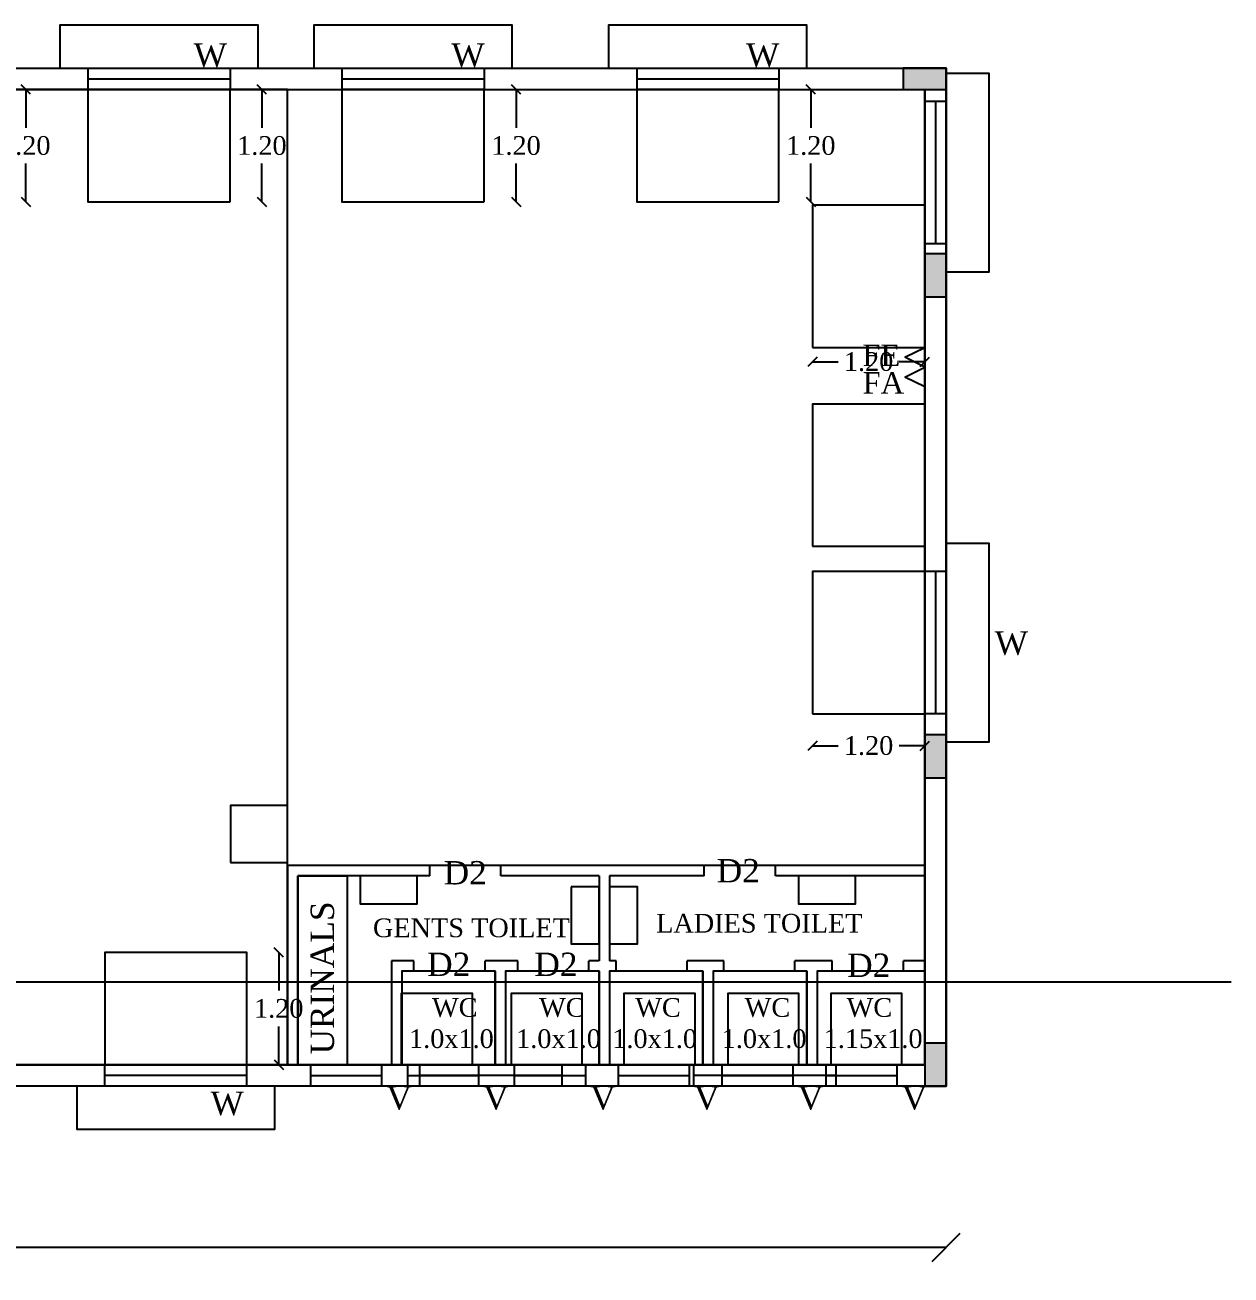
# Model space of a CAD drawing. Header units: metres. Extents: x 16174 to 16363, y 1100 to 1191.
# Drawn here: x 16293.26 to 16306.16, y 1106.2 to 1119.56 of the extents above; entities that cross this region are included whole.
import ezdxf
from ezdxf.lldxf.tags import DXFTag

# ---------------------------------------------------------------- set-up
doc = ezdxf.new("R2010")
doc.units = ezdxf.units.M
doc.header["$MEASUREMENT"] = 0
for name, color, linetype in [('BLK_1_FLR_1_BLT_UP_AREA', 20, 'Continuous'), ('BLK_1_FLR_1_DRINKING_WATER', 7, 'Continuous'), ('BLK_1_FLR_1_REGULAR_ROOM_2', 7, 'Continuous'), ('BLK_1_FLR_1_REGULAR_ROOM_3', 7, 'Continuous'), ('BLK_1_FLR_1_ROOF_AREA', 7, 'Continuous'), ('BLK_1_FLR_1_ROOM_2_LIGHT_VENTILATION_1', 7, 'Continuous'), ('BLK_1_FLR_1_ROOM_3_LIGHT_VENTILATION_1', 7, 'Continuous'), ('BLK_1_FLR_1_SP_WC', 7, 'Continuous'), ('BLK_1_FLR_1_URINAL', 7, 'Continuous'), ('BLK_1_FLR_1_WASH', 7, 'Continuous'), ('BLK_1_FLR_1_WATER_CLOSET', 7, 'Continuous'), ('TOILET_VENTILATION', 7, 'Continuous')]:
    doc.layers.add(name, color=color, linetype=linetype)
doc.styles.add('Romand', font='times.ttf', dxfattribs={"height": 0.5})
doc.styles.get("Standard").update_dxf_attribs({"font": 'times.ttf'})
tags = doc.linetypes.add('HIDDEN', pattern=[0.375, 0.25, -0.125]).pattern_tags.tags
tags[6:7] = [DXFTag(74, 4), DXFTag(75, 0), DXFTag(340, '0'), DXFTag(46, 1.0), DXFTag(50, 0.0), DXFTag(44, 0.0), DXFTag(45, 0.0)]
tags[4:5] = [DXFTag(74, 4), DXFTag(75, 0), DXFTag(340, '0'), DXFTag(46, 1.0), DXFTag(50, 0.0), DXFTag(44, 0.0), DXFTag(45, 0.0)]
doc.dimstyles.new('23', dxfattribs={"dimtxt": 0.45, "dimasz": 0.3, "dimexe": 0.18, "dimexo": 0.0625, "dimgap": 0.09, "dimtad": 0, "dimtih": 1, "dimtoh": 1, "dimzin": 0, "dimdsep": 46, "dimtxsty": 'Standard', "dimblk": 'OBLIQUE', "dimcen": 0.09, "dimse1": 1, "dimse2": 1, "dimadec": 0, "dimazin": 0, "dimtfac": 1, "dimtofl": 0, "dimtmove": 0, "dimatfit": 3, "dimfxl": 0, "dimtolj": 1, "dimtzin": 0, "dimarcsym": 0})

# ---------------------------------------------------------------- blocks, each defined once
blk = doc.blocks.new('_Oblique')
at = {"color": 0, "linetype": 'ByBlock', "lineweight": -2}
blk.add_line((-0.5, -0.5), (0.5, 0.5), dxfattribs=at)
blk = doc.blocks.new('*D77')
at = {"color": 0, "lineweight": -2}
for p, q in [((16264.62, 1106.492), (16283.056, 1106.492)), ((16303.112, 1106.492), (16284.675, 1106.492))]:
    blk.add_line(p, q, dxfattribs=at)
at = {"layer": 'Defpoints', "color": 0}
for p in [(16264.62, 1108.215), (16303.112, 1108.215), (16303.112, 1106.492)]:
    blk.add_point(p, dxfattribs=at)
at = {"color": 0, "lineweight": -2, "xscale": 0.3, "yscale": 0.3, "zscale": 0.3, "rotation": 180}
blk.add_blockref('_Oblique', (16264.62, 1106.492), dxfattribs=at)
at = {"color": 0, "lineweight": -2, "xscale": 0.3, "yscale": 0.3, "zscale": 0.3}
blk.add_blockref('_Oblique', (16303.112, 1106.492), dxfattribs=at)
at = {"color": 0, "insert": (16283.866, 1106.492), "char_height": 0.45, "attachment_point": 5}
blk.add_mtext('\\A1;38.49', dxfattribs=at)
blk = doc.blocks.new('*D96')
at = {"layer": 'BLK_1_FLR_1_ROOM_2_LIGHT_VENTILATION_1', "color": 0, "lineweight": -2}
for p, q in [((16293.272, 1118.87), (16293.272, 1118.462)), ((16293.272, 1117.67), (16293.272, 1118.078))]:
    blk.add_line(p, q, dxfattribs=at)
at = {"layer": 'Defpoints', "color": 0}
for p in [(16292.931, 1118.87), (16293.272, 1118.87), (16292.931, 1117.67)]:
    blk.add_point(p, dxfattribs=at)
at = {"layer": 'BLK_1_FLR_1_ROOM_2_LIGHT_VENTILATION_1', "color": 0, "lineweight": -2, "xscale": 0.1, "yscale": 0.1, "zscale": 0.1}
for p, rotation in [((16293.272, 1118.87), 90), ((16293.272, 1117.67), 270)]:
    blk.add_blockref('_Oblique', p, dxfattribs=dict(at, rotation=rotation))
at = {"layer": 'BLK_1_FLR_1_ROOM_2_LIGHT_VENTILATION_1', "color": 0, "insert": (16293.272, 1118.27), "char_height": 0.2, "attachment_point": 5}
blk.add_mtext('\\A1;1.20', dxfattribs=at)
blk = doc.blocks.new('*D97')
at = {"layer": 'BLK_1_FLR_1_ROOM_3_LIGHT_VENTILATION_1', "color": 0, "lineweight": -2}
for p, q in [((16298.513, 1118.87), (16298.513, 1118.462)), ((16298.513, 1117.67), (16298.513, 1118.078))]:
    blk.add_line(p, q, dxfattribs=at)
at = {"layer": 'Defpoints', "color": 0}
for p in [(16298.172, 1118.87), (16298.513, 1118.87), (16298.172, 1117.67)]:
    blk.add_point(p, dxfattribs=at)
at = {"layer": 'BLK_1_FLR_1_ROOM_3_LIGHT_VENTILATION_1', "color": 0, "lineweight": -2, "xscale": 0.1, "yscale": 0.1, "zscale": 0.1}
for p, rotation in [((16298.513, 1118.87), 90), ((16298.513, 1117.67), 270)]:
    blk.add_blockref('_Oblique', p, dxfattribs=dict(at, rotation=rotation))
at = {"layer": 'BLK_1_FLR_1_ROOM_3_LIGHT_VENTILATION_1', "color": 0, "insert": (16298.513, 1118.27), "char_height": 0.2, "attachment_point": 5}
blk.add_mtext('\\A1;1.20', dxfattribs=at)
blk = doc.blocks.new('*D98')
at = {"layer": 'BLK_1_FLR_1_ROOM_3_LIGHT_VENTILATION_1', "color": 0, "lineweight": -2}
for p, q in [((16301.664, 1118.87), (16301.664, 1118.462)), ((16301.664, 1117.67), (16301.664, 1118.078))]:
    blk.add_line(p, q, dxfattribs=at)
at = {"layer": 'Defpoints', "color": 0}
for p in [(16301.323, 1118.87), (16301.664, 1118.87), (16301.323, 1117.67)]:
    blk.add_point(p, dxfattribs=at)
at = {"layer": 'BLK_1_FLR_1_ROOM_3_LIGHT_VENTILATION_1', "color": 0, "lineweight": -2, "xscale": 0.1, "yscale": 0.1, "zscale": 0.1}
for p, rotation in [((16301.664, 1118.87), 90), ((16301.664, 1117.67), 270)]:
    blk.add_blockref('_Oblique', p, dxfattribs=dict(at, rotation=rotation))
at = {"layer": 'BLK_1_FLR_1_ROOM_3_LIGHT_VENTILATION_1', "color": 0, "insert": (16301.664, 1118.27), "char_height": 0.2, "attachment_point": 5}
blk.add_mtext('\\A1;1.20', dxfattribs=at)
blk = doc.blocks.new('*D99')
at = {"layer": 'BLK_1_FLR_1_ROOM_3_LIGHT_VENTILATION_1', "color": 0, "lineweight": -2}
for p, q in [((16301.682, 1111.855), (16301.956, 1111.855)), ((16302.882, 1111.855), (16302.608, 1111.855))]:
    blk.add_line(p, q, dxfattribs=at)
at = {"layer": 'Defpoints', "color": 0}
for p in [(16301.682, 1112.196), (16302.882, 1112.196), (16302.882, 1111.855)]:
    blk.add_point(p, dxfattribs=at)
at = {"layer": 'BLK_1_FLR_1_ROOM_3_LIGHT_VENTILATION_1', "color": 0, "lineweight": -2, "xscale": 0.1, "yscale": 0.1, "zscale": 0.1, "rotation": 180}
blk.add_blockref('_Oblique', (16301.682, 1111.855), dxfattribs=at)
at = {"layer": 'BLK_1_FLR_1_ROOM_3_LIGHT_VENTILATION_1', "color": 0, "lineweight": -2, "xscale": 0.1, "yscale": 0.1, "zscale": 0.1}
blk.add_blockref('_Oblique', (16302.882, 1111.855), dxfattribs=at)
at = {"layer": 'BLK_1_FLR_1_ROOM_3_LIGHT_VENTILATION_1', "color": 0, "insert": (16302.282, 1111.855), "char_height": 0.2, "attachment_point": 5}
blk.add_mtext('\\A1;1.20', dxfattribs=at)
blk = doc.blocks.new('*D106')
at = {"layer": 'BLK_1_FLR_1_ROOM_2_LIGHT_VENTILATION_1', "color": 0, "lineweight": -2}
for p, q in [((16295.976, 1109.645), (16295.976, 1109.237)), ((16295.976, 1108.445), (16295.976, 1108.853))]:
    blk.add_line(p, q, dxfattribs=at)
at = {"layer": 'Defpoints', "color": 0}
for p in [(16295.636, 1109.645), (16295.976, 1109.645), (16295.636, 1108.445)]:
    blk.add_point(p, dxfattribs=at)
at = {"layer": 'BLK_1_FLR_1_ROOM_2_LIGHT_VENTILATION_1', "color": 0, "lineweight": -2, "xscale": 0.1, "yscale": 0.1, "zscale": 0.1}
for p, rotation in [((16295.976, 1109.645), 90), ((16295.976, 1108.445), 270)]:
    blk.add_blockref('_Oblique', p, dxfattribs=dict(at, rotation=rotation))
at = {"layer": 'BLK_1_FLR_1_ROOM_2_LIGHT_VENTILATION_1', "color": 0, "insert": (16295.976, 1109.045), "char_height": 0.2, "attachment_point": 5}
blk.add_mtext('\\A1;1.20', dxfattribs=at)
blk = doc.blocks.new('*D174')
at = {"layer": 'BLK_1_FLR_1_ROOM_3_LIGHT_VENTILATION_1', "color": 0, "lineweight": -2}
for p, q in [((16301.682, 1115.96), (16301.956, 1115.96)), ((16302.882, 1115.96), (16302.608, 1115.96))]:
    blk.add_line(p, q, dxfattribs=at)
at = {"layer": 'Defpoints', "color": 0}
for p in [(16301.682, 1116.3), (16302.882, 1116.3), (16302.882, 1115.96)]:
    blk.add_point(p, dxfattribs=at)
at = {"layer": 'BLK_1_FLR_1_ROOM_3_LIGHT_VENTILATION_1', "color": 0, "lineweight": -2, "xscale": 0.1, "yscale": 0.1, "zscale": 0.1, "rotation": 180}
blk.add_blockref('_Oblique', (16301.682, 1115.96), dxfattribs=at)
at = {"layer": 'BLK_1_FLR_1_ROOM_3_LIGHT_VENTILATION_1', "color": 0, "lineweight": -2, "xscale": 0.1, "yscale": 0.1, "zscale": 0.1}
blk.add_blockref('_Oblique', (16302.882, 1115.96), dxfattribs=at)
at = {"layer": 'BLK_1_FLR_1_ROOM_3_LIGHT_VENTILATION_1', "color": 0, "insert": (16302.282, 1115.96), "char_height": 0.2, "attachment_point": 5}
blk.add_mtext('\\A1;1.20', dxfattribs=at)
blk = doc.blocks.new('*D175')
at = {"layer": 'BLK_1_FLR_1_ROOM_2_LIGHT_VENTILATION_1', "color": 0, "lineweight": -2}
for p, q in [((16295.796, 1118.87), (16295.796, 1118.462)), ((16295.796, 1117.67), (16295.796, 1118.078))]:
    blk.add_line(p, q, dxfattribs=at)
at = {"layer": 'Defpoints', "color": 0}
for p in [(16295.456, 1118.87), (16295.796, 1118.87), (16295.456, 1117.67)]:
    blk.add_point(p, dxfattribs=at)
at = {"layer": 'BLK_1_FLR_1_ROOM_2_LIGHT_VENTILATION_1', "color": 0, "lineweight": -2, "xscale": 0.1, "yscale": 0.1, "zscale": 0.1}
for p, rotation in [((16295.796, 1118.87), 90), ((16295.796, 1117.67), 270)]:
    blk.add_blockref('_Oblique', p, dxfattribs=dict(at, rotation=rotation))
at = {"layer": 'BLK_1_FLR_1_ROOM_2_LIGHT_VENTILATION_1', "color": 0, "insert": (16295.796, 1118.27), "char_height": 0.2, "attachment_point": 5}
blk.add_mtext('\\A1;1.20', dxfattribs=at)

msp = doc.modelspace()

# ---------------------------------------------------------------- hatches: boundary and pattern name
h = msp.add_hatch(color=256)
h.dxf.hatch_style = 1
h.paths.add_polyline_path([(16303.112, 1119.1), (16302.652, 1119.1), (16302.652, 1118.87), (16303.112, 1118.87)])
h = msp.add_hatch(color=256)
h.dxf.hatch_style = 1
h.paths.add_polyline_path([(16303.112, 1117.114), (16302.882, 1117.114), (16302.882, 1116.654), (16303.112, 1116.654)])
h = msp.add_hatch(color=256)
h.dxf.hatch_style = 1
h.paths.add_polyline_path([(16303.112, 1111.973), (16302.882, 1111.973), (16302.882, 1111.513), (16303.112, 1111.513)])
h = msp.add_hatch(color=256)
h.dxf.hatch_style = 1
h.paths.add_polyline_path([(16303.112, 1108.675), (16302.882, 1108.675), (16302.882, 1108.215), (16303.112, 1108.215)])

# ---------------------------------------------------------------- linework, layer by layer
for p, q in [((16293.936, 1119.1), (16293.936, 1118.87)), ((16295.456, 1119.1), (16295.456, 1118.87)), ((16296.652, 1119.1), (16296.652, 1118.87)), ((16298.172, 1119.1), (16298.172, 1118.87)), ((16299.803, 1119.1), (16299.803, 1118.87)), ((16301.323, 1119.1), (16301.323, 1118.87)), ((16293.936, 1118.985), (16295.456, 1118.985)), ((16296.652, 1118.985), (16298.172, 1118.985)), ((16299.803, 1118.985), (16301.323, 1118.985)), ((16303.112, 1108.215), (16303.112, 1119.018)), ((16296.071, 1118.87), (16264.85, 1118.87)), ((16302.882, 1108.445), (16302.882, 1118.87)), ((16303.112, 1118.742), (16302.882, 1118.742)), ((16302.997, 1118.742), (16302.997, 1117.222)), ((16303.112, 1117.222), (16302.889, 1117.222)), ((16303.112, 1113.716), (16302.882, 1113.716)), ((16302.997, 1113.716), (16302.997, 1112.196)), ((16303.112, 1112.196), (16302.882, 1112.196)), ((16297.59, 1110.575), (16296.071, 1110.575)), ((16296.071, 1110.575), (16296.071, 1108.445)), ((16297.59, 1110.465), (16297.59, 1110.575)), ((16300.526, 1110.575), (16298.35, 1110.575)), ((16298.35, 1110.465), (16298.35, 1110.575)), ((16300.526, 1110.465), (16300.526, 1110.575)), ((16302.882, 1110.575), (16301.286, 1110.575)), ((16301.286, 1110.465), (16301.286, 1110.575)), ((16297.59, 1110.465), (16296.181, 1110.465)), ((16296.181, 1110.465), (16296.181, 1108.445)), ((16299.401, 1110.465), (16298.35, 1110.465)), ((16299.401, 1110.465), (16299.401, 1109.555)), ((16300.526, 1110.465), (16299.511, 1110.465)), ((16299.511, 1110.465), (16299.511, 1109.555)), ((16302.882, 1110.465), (16301.286, 1110.465)), ((16296.709, 1109.831), (16296.709, 1108.445)), ((16297.422, 1109.555), (16297.181, 1109.555)), ((16297.181, 1109.555), (16297.181, 1108.445)), ((16297.422, 1109.445), (16297.291, 1109.445)), ((16297.291, 1109.445), (16297.291, 1108.445)), ((16297.422, 1109.445), (16297.422, 1109.555)), ((16298.532, 1109.555), (16298.182, 1109.555)), ((16298.182, 1109.445), (16298.182, 1109.555)), ((16298.291, 1109.445), (16298.182, 1109.445)), ((16298.291, 1109.445), (16298.291, 1108.445)), ((16298.532, 1109.445), (16298.401, 1109.445)), ((16298.401, 1109.445), (16298.401, 1108.445)), ((16298.532, 1109.445), (16298.532, 1109.555)), ((16299.401, 1109.555), (16299.292, 1109.555)), ((16299.292, 1109.445), (16299.292, 1109.555)), ((16299.401, 1109.445), (16299.292, 1109.445)), ((16299.401, 1109.445), (16299.401, 1108.445)), ((16299.583, 1109.555), (16299.511, 1109.555)), ((16299.583, 1109.445), (16299.511, 1109.445)), ((16299.511, 1109.445), (16299.511, 1108.445)), ((16299.583, 1109.445), (16299.583, 1109.555)), ((16300.735, 1109.555), (16300.343, 1109.555)), ((16300.343, 1109.445), (16300.343, 1109.555)), ((16300.511, 1109.445), (16300.343, 1109.445)), ((16300.511, 1109.445), (16300.511, 1108.445)), ((16300.735, 1109.445), (16300.621, 1109.445)), ((16300.621, 1109.445), (16300.621, 1108.445)), ((16300.735, 1109.445), (16300.735, 1109.555)), ((16301.894, 1109.555), (16301.495, 1109.555)), ((16301.495, 1109.445), (16301.495, 1109.555)), ((16301.621, 1109.445), (16301.495, 1109.445)), ((16301.621, 1109.445), (16301.621, 1108.445)), ((16301.894, 1109.445), (16301.731, 1109.445)), ((16301.731, 1109.445), (16301.731, 1108.445)), ((16301.894, 1109.445), (16301.894, 1109.555)), ((16302.882, 1109.555), (16302.654, 1109.555)), ((16302.654, 1109.445), (16302.654, 1109.555)), ((16302.882, 1109.445), (16302.654, 1109.445)), ((16273.67, 1108.445), (16302.882, 1108.445)), ((16294.116, 1108.215), (16294.116, 1108.445)), ((16295.636, 1108.215), (16295.636, 1108.445)), ((16297.181, 1108.445), (16296.181, 1108.445)), ((16296.314, 1108.445), (16296.314, 1108.215)), ((16297.074, 1108.445), (16297.074, 1108.215)), ((16298.291, 1108.445), (16297.291, 1108.445)), ((16297.351, 1108.445), (16297.351, 1108.215)), ((16297.486, 1108.215), (16297.486, 1108.445)), ((16298.111, 1108.445), (16298.111, 1108.215)), ((16299.401, 1108.445), (16298.401, 1108.445)), ((16298.494, 1108.445), (16298.494, 1108.215)), ((16299.006, 1108.215), (16299.006, 1108.445)), ((16299.254, 1108.445), (16299.254, 1108.215)), ((16300.511, 1108.445), (16299.511, 1108.445)), ((16299.604, 1108.445), (16299.604, 1108.215)), ((16300.364, 1108.445), (16300.364, 1108.215)), ((16300.415, 1108.215), (16300.415, 1108.445)), ((16301.621, 1108.445), (16300.621, 1108.445)), ((16300.714, 1108.445), (16300.714, 1108.215)), ((16301.474, 1108.445), (16301.474, 1108.215)), ((16302.882, 1108.445), (16301.731, 1108.445)), ((16301.824, 1108.445), (16301.824, 1108.215)), ((16301.935, 1108.215), (16301.935, 1108.445)), ((16302.584, 1108.445), (16302.584, 1108.215)), ((16295.636, 1108.33), (16294.116, 1108.33)), ((16296.314, 1108.33), (16297.074, 1108.33)), ((16297.351, 1108.33), (16298.111, 1108.33)), ((16299.006, 1108.33), (16297.486, 1108.33)), ((16298.494, 1108.33), (16299.254, 1108.33)), ((16299.604, 1108.33), (16300.364, 1108.33)), ((16301.935, 1108.33), (16300.415, 1108.33)), ((16300.714, 1108.33), (16301.474, 1108.33)), ((16301.824, 1108.33), (16302.584, 1108.33))]:
    msp.add_line(p, q)
at = {"linetype": 'HIDDEN'}
msp.add_line((16263.06, 1109.329), (16306.157, 1109.329), dxfattribs=at)
for points in [[(16295.456, 1119.1), (16295.756, 1119.1), (16295.756, 1119.56), (16293.636, 1119.56), (16293.636, 1119.1), (16293.936, 1119.1)], [(16298.172, 1119.1), (16298.472, 1119.1), (16298.472, 1119.56), (16296.352, 1119.56), (16296.352, 1119.1), (16296.652, 1119.1)], [(16301.323, 1119.1), (16301.623, 1119.1), (16301.623, 1119.56), (16299.503, 1119.56), (16299.503, 1119.1), (16299.803, 1119.1)], [(16303.112, 1112.196), (16303.112, 1111.896), (16303.572, 1111.896), (16303.572, 1114.016), (16303.112, 1114.016), (16303.112, 1113.716)], [(16294.116, 1108.215), (16293.816, 1108.215), (16293.816, 1107.755), (16295.936, 1107.755), (16295.936, 1108.215), (16295.636, 1108.215)]]:
    msp.add_lwpolyline(points, dxfattribs=at)
for points in [[(16303.112, 1108.215), (16264.62, 1108.215), (16264.62, 1119.1), (16303.112, 1119.1)], [(16302.652, 1118.87), (16303.112, 1118.87), (16303.112, 1119.1), (16302.652, 1119.1)], [(16264.85, 1118.87), (16302.882, 1118.87), (16302.882, 1108.445), (16264.85, 1108.445)], [(16303.112, 1116.654), (16303.112, 1117.114), (16302.882, 1117.114), (16302.882, 1116.654)], [(16302.67, 1116.008), (16302.882, 1116.114), (16302.882, 1115.902)], [(16302.67, 1115.796), (16302.882, 1115.902), (16302.882, 1115.69)], [(16303.112, 1111.513), (16303.112, 1111.973), (16302.882, 1111.973), (16302.882, 1111.513)], [(16302.882, 1108.675), (16302.882, 1108.215), (16303.112, 1108.215), (16303.112, 1108.675)]]:
    msp.add_lwpolyline(points, close=True)
msp.add_lwpolyline([(16303.112, 1117.222), (16303.112, 1116.922), (16303.572, 1116.922), (16303.572, 1119.042), (16303.112, 1119.042), (16303.112, 1118.742)])
at = {"layer": 'BLK_1_FLR_1_BLT_UP_AREA', "color": 18}
msp.add_lwpolyline([(16303.112, 1108.215), (16264.62, 1108.215), (16264.62, 1119.1), (16303.112, 1119.1)], close=True, dxfattribs=at)
at = {"layer": 'BLK_1_FLR_1_DRINKING_WATER', "color": 7}
msp.add_lwpolyline([(16295.46, 1110.607), (16296.07, 1110.607), (16296.07, 1111.217), (16295.46, 1111.217)], close=True, dxfattribs=at)
at = {"layer": 'BLK_1_FLR_1_REGULAR_ROOM_2', "color": 2}
msp.add_lwpolyline([(16273.67, 1108.445), (16296.071, 1108.445), (16296.071, 1118.869), (16273.67, 1118.869)], close=True, dxfattribs=at)
at = {"layer": 'BLK_1_FLR_1_REGULAR_ROOM_3', "color": 2}
msp.add_lwpolyline([(16296.071, 1118.869), (16302.882, 1118.869), (16302.882, 1110.575), (16296.071, 1110.575)], close=True, dxfattribs=at)
at = {"layer": 'BLK_1_FLR_1_ROOF_AREA', "color": 54}
msp.add_lwpolyline([(16303.112, 1108.215), (16264.62, 1108.215), (16264.62, 1119.1), (16303.112, 1119.1)], close=True, dxfattribs=at)
at = {"layer": 'BLK_1_FLR_1_ROOM_2_LIGHT_VENTILATION_1', "color": 2}
for points in [[(16295.456, 1117.67), (16295.456, 1118.87), (16293.936, 1118.87), (16293.936, 1117.67)], [(16295.636, 1108.445), (16295.636, 1109.645), (16294.116, 1109.645), (16294.116, 1108.445)]]:
    msp.add_lwpolyline(points, close=True, dxfattribs=at)
at = {"layer": 'BLK_1_FLR_1_ROOM_3_LIGHT_VENTILATION_1', "color": 2}
for points in [[(16298.172, 1117.67), (16298.172, 1118.87), (16296.652, 1118.87), (16296.652, 1117.67)], [(16301.323, 1117.67), (16301.323, 1118.87), (16299.803, 1118.87), (16299.803, 1117.67)], [(16301.682, 1116.114), (16302.882, 1116.114), (16302.882, 1117.634), (16301.682, 1117.634)], [(16301.682, 1113.988), (16302.882, 1113.988), (16302.882, 1115.508), (16301.682, 1115.508)], [(16301.682, 1112.196), (16302.882, 1112.196), (16302.882, 1113.716), (16301.682, 1113.716)]]:
    msp.add_lwpolyline(points, close=True, dxfattribs=at)
at = {"layer": 'BLK_1_FLR_1_SP_WC', "color": 233}
msp.add_lwpolyline([(16301.731, 1108.445), (16302.882, 1108.445), (16302.882, 1109.445), (16301.731, 1109.445)], close=True, dxfattribs=at)
at = {"layer": 'BLK_1_FLR_1_URINAL', "color": 235}
msp.add_lwpolyline([(16296.181, 1110.465), (16296.709, 1110.465), (16296.709, 1108.445), (16296.181, 1108.445)], close=True, dxfattribs=at)
at = {"layer": 'BLK_1_FLR_1_WASH', "color": 55}
for points in [[(16297.456, 1110.465), (16296.846, 1110.465), (16296.846, 1110.165), (16297.456, 1110.165)], [(16302.142, 1110.465), (16301.532, 1110.465), (16301.532, 1110.165), (16302.142, 1110.165)]]:
    msp.add_lwpolyline(points, close=True, dxfattribs=at)
at = {"layer": 'BLK_1_FLR_1_WASH', "color": 56}
for points in [[(16299.101, 1110.346), (16299.101, 1109.736), (16299.401, 1109.736), (16299.401, 1110.346)], [(16299.511, 1110.346), (16299.511, 1109.736), (16299.811, 1109.736), (16299.811, 1110.346)]]:
    msp.add_lwpolyline(points, close=True, dxfattribs=at)
at = {"layer": 'BLK_1_FLR_1_WATER_CLOSET', "color": 1}
for points in [[(16297.291, 1108.445), (16298.291, 1108.445), (16298.291, 1109.445), (16297.291, 1109.445)], [(16298.401, 1108.445), (16299.401, 1108.445), (16299.401, 1109.445), (16298.401, 1109.445)]]:
    msp.add_lwpolyline(points, close=True, dxfattribs=at)
at = {"layer": 'BLK_1_FLR_1_WATER_CLOSET', "color": 2}
for points in [[(16299.511, 1108.445), (16300.511, 1108.445), (16300.511, 1109.445), (16299.511, 1109.445)], [(16300.621, 1108.445), (16301.621, 1108.445), (16301.621, 1109.445), (16300.621, 1109.445)]]:
    msp.add_lwpolyline(points, close=True, dxfattribs=at)
at = {"layer": 'TOILET_VENTILATION', "color": 6}
for points in [[(16297.286, 1108.445), (16298.046, 1108.445), (16298.046, 1109.205), (16297.286, 1109.205)], [(16298.46, 1108.445), (16299.22, 1108.445), (16299.22, 1109.205), (16298.46, 1109.205)], [(16299.667, 1108.445), (16300.427, 1108.445), (16300.427, 1109.205), (16299.667, 1109.205)], [(16300.778, 1108.445), (16301.538, 1108.445), (16301.538, 1109.205), (16300.778, 1109.205)], [(16301.879, 1108.445), (16302.639, 1108.445), (16302.639, 1109.205), (16301.879, 1109.205)]]:
    msp.add_lwpolyline(points, close=True, dxfattribs=at)

# ---------------------------------------------------------------- texts
at = {"char_height": 0.25, "width": 1.40926, "style": 'Romand'}
for s, insert, attachment_point, rotation in [('W', (16295.423, 1119.364), 3, 360), ('W', (16298.178, 1119.364), 3, 360), ('W', (16301.329, 1119.364), 3, 360), ('W', (16303.987, 1113.078), 3, 360), ('W', (16295.603, 1108.157), 3, 360), ('V', (16297.399, 1107.959), 9, 0), ('V', (16298.435, 1107.959), 9, 0), ('V', (16299.579, 1107.959), 9, 0), ('V', (16300.689, 1107.959), 9, 0), ('V', (16301.799, 1107.959), 9, 0), ('V', (16302.909, 1107.959), 9, 0)]:
    msp.add_mtext(s, dxfattribs=dict(at, insert=insert, attachment_point=attachment_point, rotation=rotation))
for s, insert, char_height, width, attachment_point in [('FE', (16302.216, 1116.143), 0.23, 0.53598, 1), ('FA', (16302.218, 1115.849), 0.23, 0.53598, 1), ('D2', (16300.658, 1110.393), 0.25, 2.02436, 7), ('D2', (16297.739, 1110.371), 0.25, 2.02436, 7), (' {\\H0.8x;GENTS TOILET}', (16296.889, 1109.805), 0.25, 2.74788, 7), ('LADIES TOILET', (16300.011, 1109.854), 0.2, 3.05897, 7), ('D2', (16297.563, 1109.392), 0.25, 2.02436, 7), ('D2', (16298.709, 1109.392), 0.25, 2.02436, 7), ('D2', (16302.053, 1109.382), 0.25, 2.02436, 7), (' {\\H0.8x;  WC\\P1.0x1.0}', (16297.369, 1108.619), 0.25, 2.02436, 7), (' {\\H0.8x;  WC\\P1.0x1.0}', (16298.514, 1108.619), 0.25, 2.02436, 7), (' {\\H0.8x;  WC\\P1.0x1.0}', (16299.542, 1108.619), 0.25, 2.02436, 7), (' {\\H0.8x;  WC\\P1.0x1.0}', (16300.712, 1108.619), 0.25, 2.02436, 7), (' {\\H0.8x;  WC\\P1.15x1.0}', (16301.802, 1108.619), 0.25, 2.02436, 7)]:
    msp.add_mtext(s, dxfattribs=dict(insert=insert, char_height=char_height, width=width, attachment_point=attachment_point))
at = {"insert": (16296.317, 1110.19), "char_height": 0.25, "width": 2.02436, "attachment_point": 3, "rotation": 90}
msp.add_mtext('URINALS', dxfattribs=at)

# ---------------------------------------------------------------- dimensions: what is measured, and where the dimension line sits
dim = msp.add_aligned_dim(p1=(16264.62, 1108.215), p2=(16303.112, 1108.215), distance=-1.723, dimstyle='23', override={"dimfxl": 1.25, "dimarcsym": 2})
dim.commit()
dim.dimension.update_dxf_attribs({"geometry": '*D77', "text_midpoint": (16283.866, 1106.492)})
at = {"layer": 'BLK_1_FLR_1_ROOM_2_LIGHT_VENTILATION_1', "color": 232}
for p1, p2, picture, middle in [((16292.931, 1117.67), (16292.931, 1118.87), '*D96', (16293.272, 1118.27)), ((16295.456, 1117.67), (16295.456, 1118.87), '*D175', (16295.796, 1118.27)), ((16295.636, 1108.445), (16295.636, 1109.645), '*D106', (16295.976, 1109.045))]:
    dim = msp.add_aligned_dim(p1=p1, p2=p2, distance=-0.34, dimstyle='23', override={"dimtxt": 0.2, "dimasz": 0.1, "dimblk1": 'Oblique', "dimblk2": 'Oblique', "dimsah": 1}, dxfattribs=at)
    dim.commit()
    dim.dimension.update_dxf_attribs({"geometry": picture, "text_midpoint": middle})
at = {"layer": 'BLK_1_FLR_1_ROOM_3_LIGHT_VENTILATION_1', "color": 232}
for p1, p2, picture, middle in [((16298.172, 1117.67), (16298.172, 1118.87), '*D97', (16298.513, 1118.27)), ((16301.323, 1117.67), (16301.323, 1118.87), '*D98', (16301.664, 1118.27)), ((16301.682, 1116.3), (16302.882, 1116.3), '*D174', (16302.282, 1115.96)), ((16301.682, 1112.196), (16302.882, 1112.196), '*D99', (16302.282, 1111.855))]:
    dim = msp.add_aligned_dim(p1=p1, p2=p2, distance=-0.34, dimstyle='23', override={"dimtxt": 0.2, "dimasz": 0.1, "dimblk1": 'Oblique', "dimblk2": 'Oblique', "dimsah": 1}, dxfattribs=at)
    dim.commit()
    dim.dimension.update_dxf_attribs({"geometry": picture, "text_midpoint": middle})

doc.saveas('drawing.dxf')
